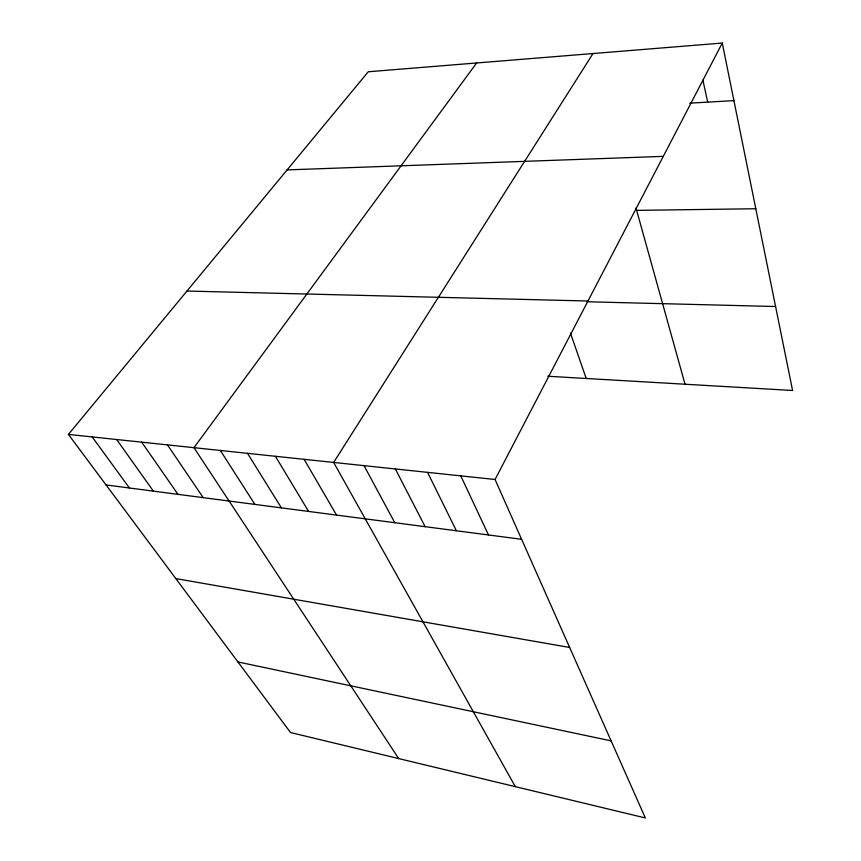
<?xml version="1.0" encoding="UTF-8"?>
<svg xmlns="http://www.w3.org/2000/svg" width="861" height="861" viewBox="0 0 861 861"><rect width="100%" height="100%" fill="white"/><g stroke="black" fill="none" stroke-linecap="round" stroke-linejoin="round"><path stroke-width="1.29" d="M495.064 479.491L722.271 43.05L368.26 71.764L68.417 434.418L290.534 732.539L645.341 817.95L495.064 479.491L68.417 434.418M593.014 53.533L333.648 462.443L515.308 786.653M476.628 62.971L193.962 447.677L398.708 758.584M689.726 103.159L733.916 100.619M287.111 169.908L663.282 156.358M636.645 210.375L755.797 208.739M186.955 291.04L587.977 301.016M586.879 301.759L775.589 306.516M547.8 376.246L792.583 390.485L722.271 43.05M106.054 484.937L521.615 539.298M175.838 578.592L569.638 647.461M237.937 661.948L611.116 740.869M92.202 436.925L129.419 487.993M116.633 439.508L153.376 491.125M141.71 442.156L177.969 494.343M167.475 444.879L203.196 497.647M220.373 450.475L254.899 504.406M247.516 453.338L281.396 507.872M275.423 456.287L308.593 511.434M304.127 459.322L336.543 515.093M364.042 465.65L394.779 522.713M395.339 468.954L425.14 526.684M427.573 472.366L456.373 530.763M460.796 475.875L488.51 534.972M570.434 333.035L586.212 378.474M635.967 207.931L685.022 384.221M702.899 80.148L707.699 102.125"/></g></svg>
